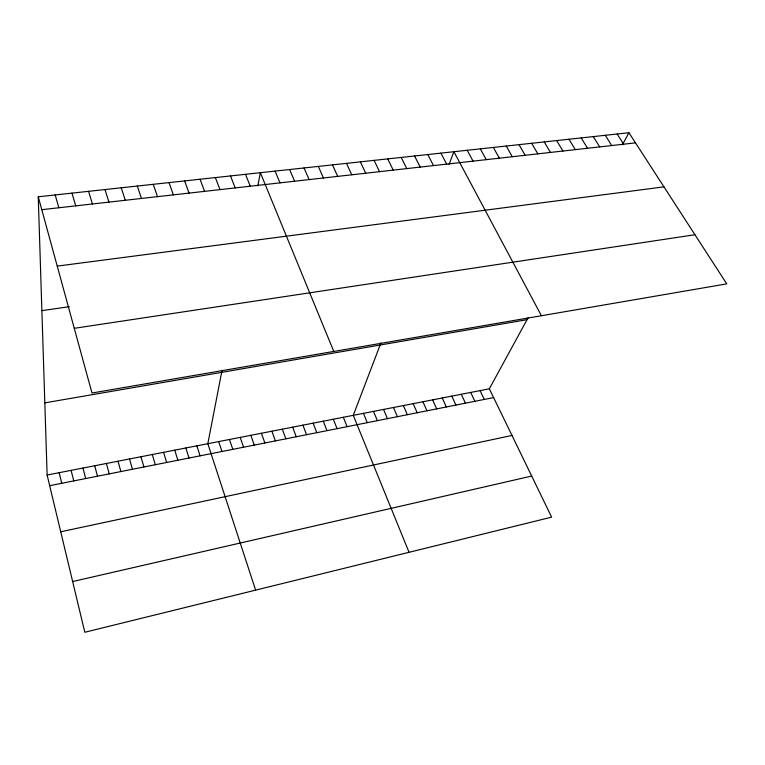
<?xml version="1.0" encoding="UTF-8"?>
<svg xmlns="http://www.w3.org/2000/svg" width="765" height="765" viewBox="0 0 765 765"><rect width="100%" height="100%" fill="white"/><g stroke="black" fill="none" stroke-linecap="round" stroke-linejoin="round"><path stroke-width="1.15" d="M222.06 370.241L207.822 443.7L255.615 590.14M257.786 185.952L260.349 172.699L333.789 351.451M380.903 342.95L353.267 415.347L409.055 552.301M449.074 164.389L453.913 151.709L541.429 315.744M489.351 388.802L551.632 517.14L84.81 632.263L47.124 475.036L489.351 388.802L528.146 317.647M622.327 144.853L628.935 132.737L726.75 283.872L91.991 393.028L38.25 196.787L628.935 132.737M72.656 581.553L531.694 476.05M60.722 531.78L511.986 435.438M49.677 485.689L493.616 397.59M44.819 402.859L527.037 319.684M74.272 328.319L694.945 234.731M41.884 310.647L69.338 306.698M57.241 266.115L663.963 186.861M41.779 209.677L635.486 142.864M617.154 134.009L623.666 144.193M605.268 135.3L611.732 145.532M593.286 136.6L599.703 146.89M581.18 137.91L587.558 148.257M568.978 139.24L575.299 149.634M556.652 140.569L562.925 151.03M544.221 141.917L550.446 152.436M531.675 143.285L537.852 153.851M519.014 144.652L525.134 155.285M506.239 146.038L512.301 156.729M493.339 147.435L499.344 158.183M480.315 148.85L486.263 159.656M467.176 150.275L473.066 161.138M440.908 153.124L446.684 164.112M427.798 154.549L433.506 165.594M414.553 155.984L420.205 167.086M401.195 157.427L406.779 168.596M387.702 158.891L393.22 170.126M374.085 160.373L379.536 171.666M480.057 390.619L484.293 399.445M470.695 392.445L474.902 401.309M360.344 161.855L365.727 173.225M461.276 394.281L465.445 403.184M346.469 163.366L351.776 174.793M451.78 396.136L455.93 405.068M442.237 397.991L446.339 406.97M332.459 164.886L337.7 176.371M432.617 399.866L436.7 408.883M318.317 166.416L323.48 177.977M422.93 401.759L426.985 410.815M413.186 403.662L417.202 412.756M304.03 167.965L309.127 179.593M403.375 405.574L407.353 414.707M393.487 407.496L397.437 416.676M289.61 169.524L294.63 181.219M383.533 409.438L387.453 418.656M275.056 171.111L279.99 182.873M373.511 411.398L377.394 420.654M363.423 413.358L367.267 422.663M343.332 417.279L347.109 426.669M245.498 174.315L250.279 186.211M333.339 419.23L337.069 428.658M230.504 175.94L235.199 187.913M323.27 421.19L326.971 430.657M313.134 423.169L316.796 432.684M215.367 177.576L219.976 189.624M302.93 425.158L306.555 434.711M292.66 427.157L296.237 436.758M200.067 179.239L204.59 191.355M282.314 429.175L285.852 438.823M184.614 180.913L189.051 193.105M271.891 431.211L275.39 440.898M261.401 433.258L264.862 442.983M169.008 182.606L173.359 194.874M250.834 435.314L254.257 445.096M153.249 184.317L157.494 196.653M240.191 437.389L243.576 447.209M229.481 439.483L232.818 449.342M137.327 186.038L141.477 198.46M218.685 441.587L221.984 451.493M121.233 187.788L125.288 200.277M196.873 445.842L200.076 455.844M104.977 189.548L108.936 202.123M185.847 447.984L189.012 458.044M174.745 450.155L177.863 460.253M88.558 191.327L92.412 203.978M163.567 452.335L166.627 462.481M152.302 454.525L155.314 464.728M71.967 193.124L75.706 205.862M140.951 456.743L143.925 466.985M55.195 194.951L58.838 207.755M129.524 458.971L132.441 469.261M118.011 461.219L120.88 471.556M106.412 463.475L109.232 473.87M94.726 465.751L97.499 476.203M82.955 468.046L85.68 478.546M71.107 470.36L73.765 480.908M59.154 472.694L61.764 483.289M38.25 196.787L47.124 475.036"/></g></svg>
